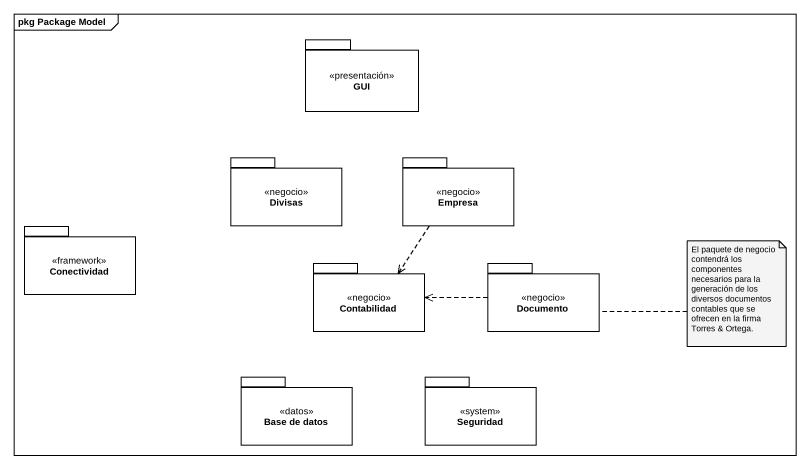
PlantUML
@startuml
mainframe pkg Package Model
package GUI <<presentación>> {
}
package Divisas <<negocio>> {
}
package Empresa <<negocio>> {
}
package Conectividad <<framework>> {
}
package Contabilidad <<negocio>> {
}
package Documento <<negocio>> {
}
package "Base de datos" as Base_de_datos <<datos>> {
}
package Seguridad <<system>> {
}
Empresa ..> Contabilidad
Documento .left.> Contabilidad
note right of Documento : El paquete de negocio contendrá los componentes necesarios para la generación de los diversos documentos contables que se ofrecen en la firma Torres & Ortega.
@enduml
